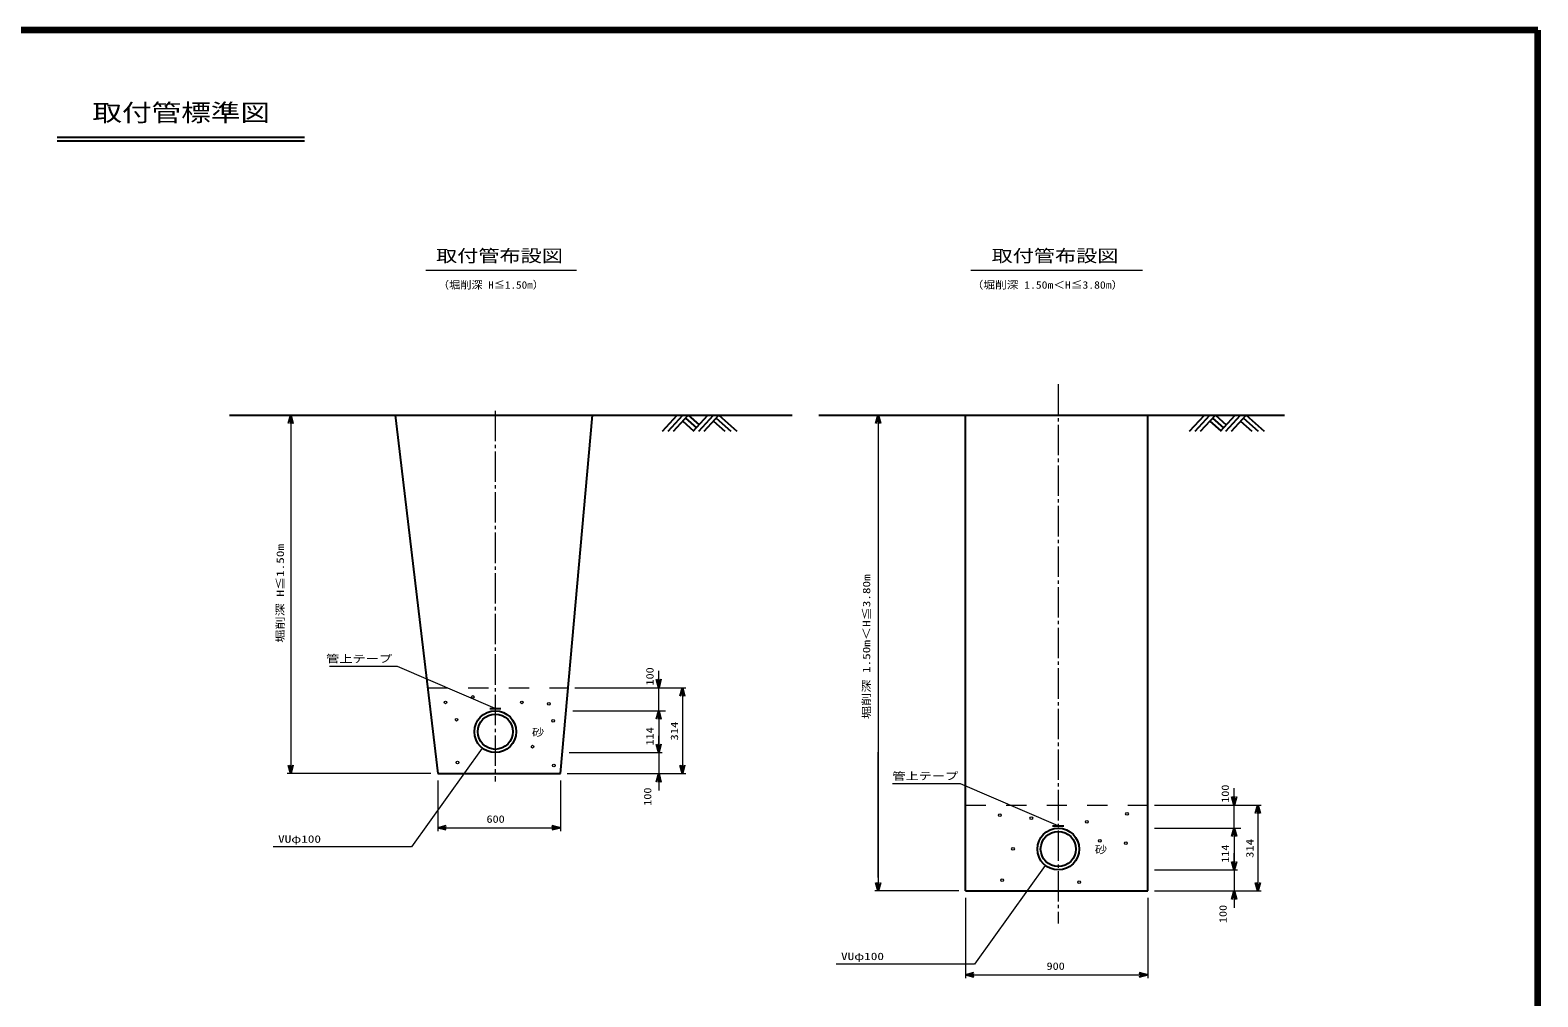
# Model space of a CAD drawing. Units: millimetres on the paper. Extents: x 20 to 821, y 20 to 574.
# Drawn here: x 375.4 to 821, y 288 to 574 of the extents above; entities that cross this region are included whole.
import ezdxf
from ezdxf.enums import TextEntityAlignment as Align

# ---------------------------------------------------------------- set-up
doc = ezdxf.new("R2010")
doc.units = ezdxf.units.MM
doc.linetypes.add('DASHED_SPACED', pattern=[12, 6, -6])
doc.linetypes.add('USER1', pattern=[12, 9, -1, 1, -1])
for name, color, linetype, lineweight in [('0_2', 7, 'Continuous', 25), ('R-枠', 7, 'Continuous', 140), ('S-TTL-LINE', 7, 'Continuous', 25), ('太線', 7, 'Continuous', 25), ('寸法', 7, 'Continuous', 15), ('細線', 7, 'Continuous', 15), ('１点鎖線', 7, 'USER1', 15)]:
    doc.layers.add(name, color=color, linetype=linetype, lineweight=lineweight)
doc.layers.add('S-TTL-TXT', color=7, linetype='Continuous')
doc.layers.add('文字', color=7, linetype='Continuous')
doc.styles.add('ＭＳ ゴシック', font='')
doc.styles.get('ＭＳ ゴシック').set_extended_font_data('MS Gothic')

msp = doc.modelspace()

# ---------------------------------------------------------------- linework, layer by layer
at = {"layer": '0_2'}
for p, q in [((451.709, 457.613), (452.379, 460.113)), ((452.379, 460.113), (453.049, 457.613)), ((452.379, 460.113), (452.379, 457.613)), ((625.332, 457.613), (626.002, 460.113)), ((626.002, 460.113), (626.672, 457.613)), ((626.002, 460.113), (626.002, 457.613)), ((561.141, 379.483), (560.472, 381.983)), ((561.811, 381.983), (561.141, 379.483)), ((561.141, 379.483), (561.141, 381.983)), ((567.472, 376.983), (568.141, 379.483)), ((568.141, 379.483), (568.811, 376.983)), ((568.141, 379.483), (568.141, 376.983)), ((512.855, 373.307), (512.77, 373.32)), ((512.855, 373.307), (512.779, 373.34)), ((512.788, 373.361), (512.855, 373.307)), ((560.472, 370.141), (561.141, 372.641)), ((560.472, 370.141), (561.141, 372.641)), ((561.141, 372.641), (561.811, 370.141)), ((561.141, 372.641), (561.141, 370.141)), ((561.141, 372.641), (561.811, 370.141)), ((561.141, 372.641), (561.141, 370.141)), ((508.972, 361.575), (509.038, 361.63)), ((509.038, 361.63), (508.99, 361.562)), ((509.038, 361.63), (509.008, 361.549)), ((561.141, 360.292), (560.472, 362.792)), ((561.141, 360.292), (560.472, 362.792)), ((561.811, 362.792), (561.141, 360.292)), ((561.141, 360.292), (561.141, 362.792)), ((561.811, 362.792), (561.141, 360.292)), ((561.141, 360.292), (561.141, 362.792)), ((452.379, 354.085), (451.709, 356.585)), ((453.049, 356.585), (452.379, 354.085)), ((452.379, 354.085), (452.379, 356.585)), ((568.141, 354.085), (567.472, 356.585)), ((568.811, 356.585), (568.141, 354.085)), ((568.141, 354.085), (568.141, 356.585)), ((560.472, 351.585), (561.141, 354.085)), ((561.141, 354.085), (561.811, 351.585)), ((561.141, 354.085), (561.141, 351.585)), ((731.222, 344.783), (730.552, 347.283)), ((731.892, 347.283), (731.222, 344.783)), ((731.222, 344.783), (731.222, 347.283)), ((737.552, 342.283), (738.222, 344.783)), ((738.222, 344.783), (738.892, 342.283)), ((738.222, 344.783), (738.222, 342.283)), ((495.842, 338.081), (498.342, 338.751)), ((529.579, 338.751), (532.079, 338.081)), ((498.342, 337.411), (495.842, 338.081)), ((495.842, 338.081), (498.342, 338.081)), ((532.079, 338.081), (529.579, 337.411)), ((532.079, 338.081), (529.579, 338.081)), ((679.248, 338.607), (679.163, 338.619)), ((679.248, 338.607), (679.172, 338.64)), ((679.181, 338.66), (679.248, 338.607)), ((730.552, 335.44), (731.222, 337.94)), ((730.552, 335.44), (731.222, 337.94)), ((731.222, 337.94), (731.892, 335.44)), ((731.222, 337.94), (731.222, 335.44)), ((731.222, 337.94), (731.892, 335.44)), ((731.222, 337.94), (731.222, 335.44)), ((675.365, 326.875), (675.431, 326.929)), ((675.431, 326.929), (675.383, 326.862)), ((675.431, 326.929), (675.401, 326.849)), ((731.222, 325.592), (730.552, 328.092)), ((731.222, 325.592), (730.552, 328.092)), ((731.892, 328.092), (731.222, 325.592)), ((731.222, 325.592), (731.222, 328.092)), ((731.892, 328.092), (731.222, 325.592)), ((731.222, 325.592), (731.222, 328.092)), ((626.002, 319.385), (625.332, 321.885)), ((626.672, 321.885), (626.002, 319.385)), ((626.002, 319.385), (626.002, 321.885)), ((738.222, 319.385), (737.552, 321.885)), ((738.892, 321.885), (738.222, 319.385)), ((738.222, 319.385), (738.222, 321.885)), ((730.552, 316.885), (731.222, 319.385)), ((731.222, 319.385), (731.892, 316.885)), ((731.222, 319.385), (731.222, 316.885)), ((651.822, 294.584), (654.322, 295.254)), ((654.322, 293.914), (651.822, 294.584)), ((651.822, 294.584), (654.322, 294.584)), ((703.189, 295.254), (705.689, 294.584)), ((705.689, 294.584), (703.189, 293.914)), ((705.689, 294.584), (703.189, 294.584))]:
    msp.add_line(p, q, dxfattribs=at)
at = {"layer": 'R-枠'}
for p, q in [((820.997, 573.989), (19.997, 573.989)), ((820.997, 19.989), (820.997, 573.989))]:
    msp.add_line(p, q, dxfattribs=at)
at = {"layer": 'S-TTL-LINE'}
for p, q in [((383.381, 542.293), (456.482, 542.293)), ((383.381, 541.293), (456.482, 541.293))]:
    msp.add_line(p, q, dxfattribs=at)
at = {"layer": '太線'}
for p, q in [((434.318, 460.113), (600.571, 460.113)), ((483.287, 460.113), (495.842, 354.085)), ((532.079, 354.085), (541.614, 460.113)), ((562.282, 455.341), (566.626, 460.113)), ((563.905, 455.341), (568.248, 460.113)), ((565.528, 455.341), (569.871, 460.113)), ((569.072, 459.218), (572.28, 456.352)), ((569.871, 460.113), (573.088, 457.24)), ((571.36, 455.341), (575.703, 460.113)), ((572.983, 455.341), (577.326, 460.113)), ((574.605, 455.341), (578.949, 460.113)), ((578.149, 459.218), (582.489, 455.341)), ((578.949, 460.113), (584.291, 455.341)), ((608.489, 460.113), (746.152, 460.113)), ((651.822, 319.385), (651.822, 460.113)), ((705.689, 319.385), (705.689, 460.113)), ((718.085, 455.341), (722.428, 460.113)), ((719.708, 455.341), (724.051, 460.113)), ((721.33, 455.341), (725.674, 460.113)), ((724.874, 459.218), (728.083, 456.352)), ((725.674, 460.113), (728.89, 457.24)), ((727.163, 455.341), (731.506, 460.113)), ((728.785, 455.341), (733.129, 460.113)), ((730.408, 455.341), (734.751, 460.113)), ((733.952, 459.218), (738.292, 455.341)), ((734.751, 460.113), (740.093, 455.341)), ((568.272, 458.323), (571.472, 455.465)), ((577.35, 458.323), (580.688, 455.341)), ((724.075, 458.323), (727.275, 455.465)), ((733.152, 458.323), (736.491, 455.341)), ((511.189, 373.307), (514.522, 373.307)), ((495.842, 354.085), (532.079, 354.085)), ((677.582, 338.607), (680.915, 338.607)), ((651.822, 319.385), (705.689, 319.385))]:
    msp.add_line(p, q, dxfattribs=at)
for centre, radius in [((512.855, 366.466), 6.174), ((512.855, 366.466), 5.207), ((679.248, 331.766), 6.174), ((679.248, 331.766), 5.207)]:
    msp.add_circle(centre, radius, dxfattribs=at)
at = {"layer": '寸法'}
for p, q in [((492.331, 502.985), (536.891, 502.985)), ((653.417, 502.985), (704.188, 502.985)), ((481.287, 460.113), (451.379, 460.113)), ((649.822, 460.113), (625.002, 460.113)), ((452.379, 457.613), (452.379, 356.585)), ((626.002, 457.613), (626.002, 321.885)), ((483.922, 385.737), (463.881, 385.737)), ((512.779, 373.34), (483.922, 385.737)), ((561.141, 381.983), (561.141, 384.483)), ((536.363, 379.483), (562.141, 379.483)), ((536.363, 379.483), (569.141, 379.483)), ((561.141, 372.641), (561.141, 379.483)), ((568.141, 376.983), (568.141, 356.585)), ((535.747, 372.641), (562.141, 372.641)), ((535.747, 372.641), (562.141, 372.641)), ((539.254, 372.641), (563.141, 372.641)), ((561.141, 370.141), (561.141, 362.792)), ((561.141, 370.141), (561.141, 367.641)), ((561.141, 368.641), (561.141, 364.641)), ((508.99, 361.562), (488.073, 332.419)), ((561.141, 362.792), (561.141, 365.292)), ((534.637, 360.292), (562.141, 360.292)), ((534.637, 360.292), (562.141, 360.292)), ((561.141, 360.292), (561.141, 349.085)), ((626.002, 323.385), (626.002, 360.385)), ((493.842, 354.085), (451.379, 354.085)), ((495.842, 352.085), (495.842, 337.081)), ((532.079, 352.085), (532.079, 337.081)), ((534.079, 354.085), (563.141, 354.085)), ((534.079, 354.085), (562.141, 354.085)), ((534.079, 354.085), (569.141, 354.085)), ((650.315, 351.036), (630.274, 351.036)), ((679.172, 338.64), (650.315, 351.036)), ((731.222, 347.283), (731.222, 349.783)), ((707.689, 344.783), (739.222, 344.783)), ((707.689, 344.783), (732.222, 344.783)), ((731.222, 337.94), (731.222, 344.783)), ((738.222, 342.283), (738.222, 321.885)), ((495.842, 338.081), (528.079, 338.081)), ((498.342, 338.081), (529.579, 338.081)), ((707.689, 337.94), (732.222, 337.94)), ((707.689, 337.94), (732.222, 337.94)), ((709.335, 337.94), (733.222, 337.94)), ((731.222, 335.44), (731.222, 328.092)), ((731.222, 335.44), (731.222, 332.94)), ((488.073, 332.419), (447.242, 332.419)), ((731.222, 333.94), (731.222, 329.94)), ((731.222, 328.092), (731.222, 330.592)), ((675.383, 326.862), (654.466, 297.719)), ((707.689, 325.592), (732.222, 325.592)), ((707.689, 325.592), (732.222, 325.592)), ((731.222, 325.592), (731.222, 314.385)), ((649.822, 319.385), (625.002, 319.385)), ((649.822, 319.385), (625.002, 319.385)), ((651.822, 317.385), (651.822, 293.584)), ((705.689, 317.385), (705.689, 293.584)), ((707.689, 319.385), (739.222, 319.385)), ((707.689, 319.385), (732.222, 319.385)), ((707.689, 319.385), (733.222, 319.385)), ((654.466, 297.719), (613.635, 297.719)), ((651.822, 294.584), (684.058, 294.584)), ((654.322, 294.584), (705.689, 294.584))]:
    msp.add_line(p, q, dxfattribs=at)
at = {"layer": '細線', "linetype": 'DASHED_SPACED'}
for p, q in [((492.835, 379.483), (534.363, 379.483)), ((651.822, 344.783), (705.689, 344.783))]:
    msp.add_line(p, q, dxfattribs=at)
at = {"layer": '細線'}
for centre in [(498.118, 375.151), (506.215, 376.746), (520.698, 375.151), (528.681, 374.696), (501.425, 370.026), (529.935, 369.684), (523.891, 362.052), (501.653, 357.382), (530.163, 356.471), (661.987, 341.812), (671.29, 340.892), (687.662, 339.833), (699.559, 342.186), (691.549, 334.186), (665.872, 331.833), (699.205, 333.481), (662.692, 322.54), (685.425, 321.951)]:
    msp.add_circle(centre, 0.4, dxfattribs=at)
at = {"layer": '１点鎖線'}
for p, q in [((679.248, 469.24), (679.248, 309.785)), ((512.855, 461.366), (512.855, 351.721))]:
    msp.add_line(p, q, dxfattribs=at)

# ---------------------------------------------------------------- texts
at = {"layer": '0_2', "style": 'ＭＳ ゴシック', "width": 1.25}
for p in [(567.541, 363.845), (737.622, 329.145)]:
    msp.add_text('314', height=2.199, rotation=90, dxfattribs=at).set_placement(p, align=Align.BOTTOM_LEFT)
at = {"layer": 'S-TTL-TXT', "style": 'ＭＳ ゴシック', "width": 1.25}
msp.add_text('取付管標準図', height=5.132, dxfattribs=at).set_placement((393.756, 545.477), align=Align.BOTTOM_LEFT)
at = {"layer": '文字', "style": 'ＭＳ ゴシック'}
for s, height, width, p in [('取付管布設図', 3.666, 1.25, (495.341, 504.302)), ('取付管布設図', 3.666, 1.25, (659.532, 504.302)), ('（堀削深 H≦1.50m）', 2.199, 1.1, (495.914, 496.851)), ('（堀削深 1.50m＜H≦3.80m）', 2.199, 1.15, (653.664, 496.851)), ('管上テープ', 2.199, 1.3, (462.846, 386.284)), ('砂', 2.199, 1.2, (523.678, 364.512)), ('管上テープ', 2.199, 1.3, (630.197, 351.584)), ('600', 2.199, 1.2, (510.248, 338.874)), ('VUφ100', 2.199, 1.3, (448.655, 332.967)), ('砂', 2.199, 1.2, (690.071, 329.812)), ('VUφ100', 2.199, 1.3, (615.048, 298.266)), ('900', 2.199, 1.2, (675.785, 295.378))]:
    msp.add_text(s, height=height, dxfattribs=dict(at, width=width)).set_placement(p, align=Align.BOTTOM_LEFT)
for s, width, p in [('堀削深 H≦1.50m', 1.3, (451.056, 392.787)), ('堀削深 1.50m＜H≦3.80m', 1.3, (624.321, 370.197)), ('100', 1.2, (560.289, 380.138)), ('114', 1.2, (560.283, 362.405)), ('100', 1.2, (559.615, 344.573)), ('100', 1.2, (730.369, 345.438)), ('114', 1.2, (730.363, 327.705)), ('100', 1.2, (729.696, 309.872))]:
    msp.add_text(s, height=2.199, rotation=90, dxfattribs=dict(at, width=width)).set_placement(p, align=Align.BOTTOM_LEFT)

doc.saveas('drawing.dxf')
